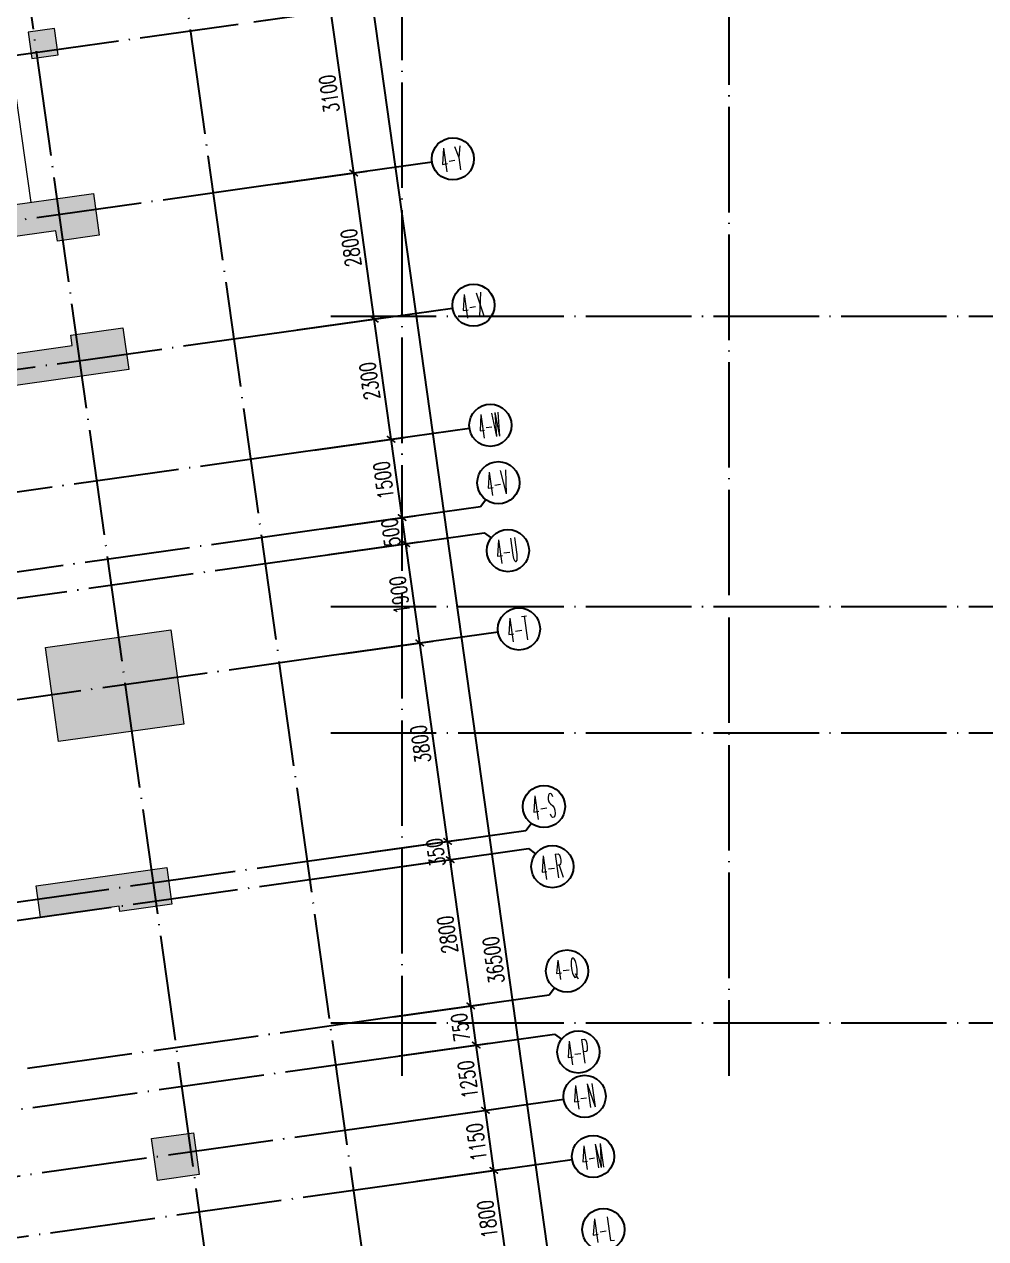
# Model space of a CAD drawing. Header units: millimetres. Extents: x 1089227 to 13101469, y 618865 to 10240562.
# Drawn here: x 2706231 to 2724461, y 4821121 to 4844149 of the extents above; entities that cross this region are included whole.
import ezdxf
from ezdxf.enums import TextEntityAlignment as Align

# ---------------------------------------------------------------- set-up
doc = ezdxf.new("R2010")
doc.units = ezdxf.units.MM
doc.header["$LTSCALE"] = 1000
doc.header["$PDMODE"] = 3
doc.header["$PDSIZE"] = 200
doc.linetypes.add('DOTE', pattern=[2.42, 2, -0.2, 0.02, -0.2])
doc.linetypes.add('HIDDEN', pattern=[0.375, 0.25, -0.125])
doc.layers.get('0').update_dxf_attribs({"linetype": 'CONTINUOUS'})
doc.layers.get('Defpoints').update_dxf_attribs({"linetype": 'CONTINUOUS'})
for name, color, linetype in [('AXIS', 3, 'CONTINUOUS'), ('AXIS_TEXT', 7, 'CONTINUOUS'), ('C-H', 8, 'CONTINUOUS'), ('DOTE', 1, 'DOTE'), ('TK-TEXT', 7, 'CONTINUOUS'), ('辅助', 7, 'CONTINUOUS')]:
    doc.layers.add(name, color=color, linetype=linetype)
for name, color, linetype, lineweight in [('S-BEAM-DASH', 4, 'HIDDEN', 0), ('S-SLAB-HATCH', 73, 'CONTINUOUS', 0), ('S-WALL', 31, 'CONTINUOUS', 0)]:
    doc.layers.add(name, color=color, linetype=linetype, lineweight=lineweight)
doc.layers.add('TK-MEMO', color=8, linetype='CONTINUOUS', plot=False)
doc.styles.add('_TCH_AXIS', font='COMPLEX', dxfattribs={"bigfont": 'AllInOneBig.shx'})
doc.styles.add('_TCH_DIM_T3', font='SIMPLEX', dxfattribs={"width": 0.705882, "bigfont": 'AllInOneBig.shx'})
doc.styles.add('COMPLEX', font='COMPLEX', dxfattribs={"bigfont": 'AllInOneBig.shx'})
doc.styles.add('SADITK', font='sadixcsg.shx', dxfattribs={"bigfont": 'AllInOneBig.shx'})
doc.styles.add('SADITK-SX', font='simfang.ttf', dxfattribs={"width": 0.7})
doc.dimstyles.new('_TCH_ARCH-100', dxfattribs={"dimscale": 100, "dimtxt": 2.975, "dimasz": 1, "dimexe": 2.5, "dimexo": 3, "dimgap": 1, "dimtad": 1, "dimdec": 0, "dimzin": 0, "dimdsep": 46, "dimtxsty": '_TCH_DIM_T3', "dimblk": 'ARCHTICK', "dimcen": 0.09, "dimclrt": 7, "dimazin": 2, "dimtfac": 1, "dimtdec": 0, "dimtix": 1, "dimtmove": 2, "dimatfit": 3, "dimfxl": 0, "dimtolj": 1, "dimtzin": 0, "dimarcsym": 0})

# ---------------------------------------------------------------- blocks, each defined once
blk = doc.blocks.new('template_31-施工图_A0_A0_1.0000_3fa9c08c64a9101061c9a26412af947e', base_point=(-1189, 0))
at = {"layer": 'TK-MEMO', "style": 'SADITK', "width": 0.8}
blk.add_text('同一行需多名人员签字时，印刷体签名：1.同一行人名在同一单元中（图框、同个参照或块），若分多个，签字将出错；', height=28.5, dxfattribs=at).set_placement((-1190.26, 882.09), align=Align.BOTTOM_LEFT)
at = {"layer": 'TK-TEXT', "style": 'SADITK-SX', "width": 0.7}
for tag, p in [('市政会签', (-1176, 381.5)), ('园林会签', (-1176, 343.5)), ('幕墙会签', (-1176, 305.5)), ('装饰会签', (-1176, 267.5)), ('燃气会签', (-1176, 229.5)), ('暖通会签', (-1176, 191.5)), ('电气会签', (-1176, 153.5)), ('给排水会签', (-1176, 115.5)), ('结构会签', (-1176, 77.5)), ('建筑会签', (-1176, 39.5))]:
    blk.add_attdef(tag, text='', height=4, rotation=90, dxfattribs=at).set_placement(p, align=Align.MIDDLE_CENTER)
for tag, height, p in [('专业审定', 4, (1134.75, 268)), ('专业审核', 4, (1134.75, 248)), ('项目负责1', 4, (1134.75, 238)), ('项目负责2', 4, (1134.75, 228)), ('专业负责1', 4, (1134.75, 218)), ('专业负责2', 4, (1134.75, 208)), ('专业校对', 4, (1134.75, 198)), ('专业设计', 4, (1134.75, 188)), ('方案设计', 4, (1134.75, 178)), ('专业制图', 4, (1134.75, 168)), ('建设单位_001', 4, (1148.5, 140)), ('建设地点_001', 4, (1148.5, 124)), ('工程名称_001', 4, (1148.5, 106)), ('子项名称_001', 4, (1148.5, 86)), ('图纸名称_001', 4, (1148.5, 66)), ('版次', 4, (1129.5, 53)), ('日期', 4, (1165, 53)), ('图别', 4, (1129.5, 43)), ('图号', 4, (1165, 43)), ('合同号', 4, (1136, 30)), ('项目编号1', 2, (1114.06, 13.58)), ('阶段编号1', 2, (1132.25, 13.75)), ('子项编号1', 2, (1144.75, 13.75))]:
    blk.add_attdef(tag, text='', height=height, dxfattribs=at).set_placement(p, align=Align.MIDDLE_CENTER)
blk = doc.blocks.new('_AXISO')
blk.add_circle((0, 0), 0.5)
at = {"layer": 'AXIS_TEXT', "style": 'COMPLEX', "width": 1.041667}
blk.add_attdef('A', text='', height=0.56, dxfattribs=at).set_placement((-0.25, -0.28), (0.25, -0.28), align=Align.FIT)
blk = doc.blocks.new('_ArchTick')
at = {"color": 0, "linetype": 'ByBlock', "const_width": 0.3}
blk.add_lwpolyline([(-0.71, -0.71), (0.71, 0.71)], dxfattribs=at)
blk = doc.blocks.new('*D69')
at = {"layer": 'AXIS', "color": 0, "lineweight": -2, "transparency": 16777216}
for p, q in [((32366, 35500), (34892, 35500)), ((34642, -1000), (34642, 35500)), ((32366, -1000), (34892, -1000))]:
    blk.add_line(p, q, dxfattribs=at)
at = {"layer": 'Defpoints', "color": 0, "transparency": 16777216}
for p in [(32066, 35500), (34642, 35500), (32066, -1000)]:
    blk.add_point(p, dxfattribs=at)
at = {"layer": 'AXIS', "color": 0, "linetype": 'ByBlock', "lineweight": -2, "transparency": 16777216, "xscale": 100, "yscale": 100, "zscale": 100}
for p, rotation in [((34642, 35500), 90), ((34642, -1000), 270)]:
    blk.add_blockref('_ArchTick', p, dxfattribs=dict(at, rotation=rotation))
at = {"layer": 'AXIS', "color": 7, "transparency": 16777216, "insert": (34393, 17250), "char_height": 297.5, "attachment_point": 5, "rotation": 90, "style": '_TCH_DIM_T3'}
blk.add_mtext('\\A1;36500', dxfattribs=at)
blk = doc.blocks.new('*D80')
at = {"layer": 'AXIS', "color": 0, "lineweight": -2, "transparency": 16777216}
for p, q in [((32366, 13300), (34092, 13300)), ((33842, 11500), (33842, 13300)), ((32366, 11500), (34092, 11500))]:
    blk.add_line(p, q, dxfattribs=at)
at = {"layer": 'Defpoints', "color": 0, "transparency": 16777216}
for p in [(32066, 13300), (33842, 13300), (32066, 11500)]:
    blk.add_point(p, dxfattribs=at)
at = {"layer": 'AXIS', "color": 0, "linetype": 'ByBlock', "lineweight": -2, "transparency": 16777216, "xscale": 100, "yscale": 100, "zscale": 100}
for p, rotation in [((33842, 13300), 90), ((33842, 11500), 270)]:
    blk.add_blockref('_ArchTick', p, dxfattribs=dict(at, rotation=rotation))
at = {"layer": 'AXIS', "color": 7, "transparency": 16777216, "insert": (33593, 12400), "char_height": 297.5, "attachment_point": 5, "rotation": 90, "style": '_TCH_DIM_T3'}
blk.add_mtext('\\A1;1800', dxfattribs=at)
blk = doc.blocks.new('*D81')
at = {"layer": 'AXIS', "color": 0, "lineweight": -2, "transparency": 16777216}
for p, q in [((32366, 14450), (34092, 14450)), ((33842, 13300), (33842, 14450)), ((32366, 13300), (34092, 13300))]:
    blk.add_line(p, q, dxfattribs=at)
at = {"layer": 'Defpoints', "color": 0, "transparency": 16777216}
for p in [(32066, 14450), (33842, 14450), (32066, 13300)]:
    blk.add_point(p, dxfattribs=at)
at = {"layer": 'AXIS', "color": 0, "linetype": 'ByBlock', "lineweight": -2, "transparency": 16777216, "xscale": 100, "yscale": 100, "zscale": 100}
for p, rotation in [((33842, 14450), 90), ((33842, 13300), 270)]:
    blk.add_blockref('_ArchTick', p, dxfattribs=dict(at, rotation=rotation))
at = {"layer": 'AXIS', "color": 7, "transparency": 16777216, "insert": (33593, 13875), "char_height": 297.5, "attachment_point": 5, "rotation": 90, "style": '_TCH_DIM_T3'}
blk.add_mtext('\\A1;1150', dxfattribs=at)
blk = doc.blocks.new('*D82')
at = {"layer": 'AXIS', "color": 0, "lineweight": -2, "transparency": 16777216}
for p, q in [((32366, 15700), (34092, 15700)), ((33842, 14450), (33842, 15700)), ((32366, 14450), (34092, 14450))]:
    blk.add_line(p, q, dxfattribs=at)
at = {"layer": 'Defpoints', "color": 0, "transparency": 16777216}
for p in [(32066, 15700), (33842, 15700), (32066, 14450)]:
    blk.add_point(p, dxfattribs=at)
at = {"layer": 'AXIS', "color": 0, "linetype": 'ByBlock', "lineweight": -2, "transparency": 16777216, "xscale": 100, "yscale": 100, "zscale": 100}
for p, rotation in [((33842, 15700), 90), ((33842, 14450), 270)]:
    blk.add_blockref('_ArchTick', p, dxfattribs=dict(at, rotation=rotation))
at = {"layer": 'AXIS', "color": 7, "transparency": 16777216, "insert": (33593, 15075), "char_height": 297.5, "attachment_point": 5, "rotation": 90, "style": '_TCH_DIM_T3'}
blk.add_mtext('\\A1;1250', dxfattribs=at)
blk = doc.blocks.new('*D83')
at = {"layer": 'AXIS', "color": 0, "lineweight": -2, "transparency": 16777216}
for p, q in [((32366, 16450), (34092, 16450)), ((33842, 15700), (33842, 16450)), ((32366, 15700), (34092, 15700))]:
    blk.add_line(p, q, dxfattribs=at)
at = {"layer": 'Defpoints', "color": 0, "transparency": 16777216}
for p in [(32066, 16450), (33842, 16450), (32066, 15700)]:
    blk.add_point(p, dxfattribs=at)
at = {"layer": 'AXIS', "color": 0, "linetype": 'ByBlock', "lineweight": -2, "transparency": 16777216, "xscale": 100, "yscale": 100, "zscale": 100}
for p, rotation in [((33842, 16450), 90), ((33842, 15700), 270)]:
    blk.add_blockref('_ArchTick', p, dxfattribs=dict(at, rotation=rotation))
at = {"layer": 'AXIS', "color": 7, "transparency": 16777216, "insert": (33593, 16075), "char_height": 297.5, "attachment_point": 5, "rotation": 90, "style": '_TCH_DIM_T3'}
blk.add_mtext('\\A1;750', dxfattribs=at)
blk = doc.blocks.new('*D84')
at = {"layer": 'AXIS', "color": 0, "lineweight": -2, "transparency": 16777216}
for p, q in [((32366, 19250), (34092, 19250)), ((33842, 16450), (33842, 19250)), ((32366, 16450), (34092, 16450))]:
    blk.add_line(p, q, dxfattribs=at)
at = {"layer": 'Defpoints', "color": 0, "transparency": 16777216}
for p in [(32066, 19250), (33842, 19250), (32066, 16450)]:
    blk.add_point(p, dxfattribs=at)
at = {"layer": 'AXIS', "color": 0, "linetype": 'ByBlock', "lineweight": -2, "transparency": 16777216, "xscale": 100, "yscale": 100, "zscale": 100}
for p, rotation in [((33842, 19250), 90), ((33842, 16450), 270)]:
    blk.add_blockref('_ArchTick', p, dxfattribs=dict(at, rotation=rotation))
at = {"layer": 'AXIS', "color": 7, "transparency": 16777216, "insert": (33593, 17850), "char_height": 297.5, "attachment_point": 5, "rotation": 90, "style": '_TCH_DIM_T3'}
blk.add_mtext('\\A1;2800', dxfattribs=at)
blk = doc.blocks.new('*D85')
at = {"layer": 'AXIS', "color": 0, "lineweight": -2, "transparency": 16777216}
for p, q in [((32366, 19600), (34092, 19600)), ((33842, 19600), (33842, 19700)), ((33842, 19250), (33842, 19600)), ((32366, 19250), (34092, 19250)), ((33842, 19250), (33842, 19150))]:
    blk.add_line(p, q, dxfattribs=at)
at = {"layer": 'Defpoints', "color": 0, "transparency": 16777216}
for p in [(32066, 19600), (33842, 19600), (32066, 19250)]:
    blk.add_point(p, dxfattribs=at)
at = {"layer": 'AXIS', "color": 0, "linetype": 'ByBlock', "lineweight": -2, "transparency": 16777216, "xscale": 100, "yscale": 100, "zscale": 100}
for p, rotation in [((33842, 19600), 270), ((33842, 19250), 90)]:
    blk.add_blockref('_ArchTick', p, dxfattribs=dict(at, rotation=rotation))
at = {"layer": 'AXIS', "color": 7, "transparency": 16777216, "insert": (33593, 19425), "char_height": 297.5, "attachment_point": 5, "rotation": 90, "style": '_TCH_DIM_T3'}
blk.add_mtext('\\A1;350', dxfattribs=at)
blk = doc.blocks.new('*D86')
at = {"layer": 'AXIS', "color": 0, "lineweight": -2, "transparency": 16777216}
for p, q in [((32366, 23400), (34092, 23400)), ((33842, 19600), (33842, 23400)), ((32366, 19600), (34092, 19600))]:
    blk.add_line(p, q, dxfattribs=at)
at = {"layer": 'Defpoints', "color": 0, "transparency": 16777216}
for p in [(32066, 23400), (33842, 23400), (32066, 19600)]:
    blk.add_point(p, dxfattribs=at)
at = {"layer": 'AXIS', "color": 0, "linetype": 'ByBlock', "lineweight": -2, "transparency": 16777216, "xscale": 100, "yscale": 100, "zscale": 100}
for p, rotation in [((33842, 23400), 90), ((33842, 19600), 270)]:
    blk.add_blockref('_ArchTick', p, dxfattribs=dict(at, rotation=rotation))
at = {"layer": 'AXIS', "color": 7, "transparency": 16777216, "insert": (33593, 21500), "char_height": 297.5, "attachment_point": 5, "rotation": 90, "style": '_TCH_DIM_T3'}
blk.add_mtext('\\A1;3800', dxfattribs=at)
blk = doc.blocks.new('*D87')
at = {"layer": 'AXIS', "color": 0, "lineweight": -2, "transparency": 16777216}
for p, q in [((32366, 25300), (34092, 25300)), ((33842, 23400), (33842, 25300)), ((32366, 23400), (34092, 23400))]:
    blk.add_line(p, q, dxfattribs=at)
at = {"layer": 'Defpoints', "color": 0, "transparency": 16777216}
for p in [(32066, 25300), (33842, 25300), (32066, 23400)]:
    blk.add_point(p, dxfattribs=at)
at = {"layer": 'AXIS', "color": 0, "linetype": 'ByBlock', "lineweight": -2, "transparency": 16777216, "xscale": 100, "yscale": 100, "zscale": 100}
for p, rotation in [((33842, 25300), 90), ((33842, 23400), 270)]:
    blk.add_blockref('_ArchTick', p, dxfattribs=dict(at, rotation=rotation))
at = {"layer": 'AXIS', "color": 7, "transparency": 16777216, "insert": (33593, 24350), "char_height": 297.5, "attachment_point": 5, "rotation": 90, "style": '_TCH_DIM_T3'}
blk.add_mtext('\\A1;1900', dxfattribs=at)
blk = doc.blocks.new('*D88')
at = {"layer": 'AXIS', "color": 0, "lineweight": -2, "transparency": 16777216}
for p, q in [((32366, 25800), (34092, 25800)), ((33842, 25800), (33842, 25900)), ((33842, 25300), (33842, 25800)), ((32366, 25300), (34092, 25300)), ((33842, 25300), (33842, 25200))]:
    blk.add_line(p, q, dxfattribs=at)
at = {"layer": 'Defpoints', "color": 0, "transparency": 16777216}
for p in [(32066, 25800), (33842, 25800), (32066, 25300)]:
    blk.add_point(p, dxfattribs=at)
at = {"layer": 'AXIS', "color": 0, "linetype": 'ByBlock', "lineweight": -2, "transparency": 16777216, "xscale": 100, "yscale": 100, "zscale": 100}
for p, rotation in [((33842, 25800), 270), ((33842, 25300), 90)]:
    blk.add_blockref('_ArchTick', p, dxfattribs=dict(at, rotation=rotation))
at = {"layer": 'AXIS', "color": 7, "transparency": 16777216, "insert": (33593, 25550), "char_height": 297.5, "attachment_point": 5, "rotation": 90, "style": '_TCH_DIM_T3'}
blk.add_mtext('\\A1;500', dxfattribs=at)
blk = doc.blocks.new('*D89')
at = {"layer": 'AXIS', "color": 0, "lineweight": -2, "transparency": 16777216}
for p, q in [((32366, 27300), (34092, 27300)), ((33842, 25800), (33842, 27300)), ((32366, 25800), (34092, 25800))]:
    blk.add_line(p, q, dxfattribs=at)
at = {"layer": 'Defpoints', "color": 0, "transparency": 16777216}
for p in [(32066, 27300), (33842, 27300), (32066, 25800)]:
    blk.add_point(p, dxfattribs=at)
at = {"layer": 'AXIS', "color": 0, "linetype": 'ByBlock', "lineweight": -2, "transparency": 16777216, "xscale": 100, "yscale": 100, "zscale": 100}
for p, rotation in [((33842, 27300), 90), ((33842, 25800), 270)]:
    blk.add_blockref('_ArchTick', p, dxfattribs=dict(at, rotation=rotation))
at = {"layer": 'AXIS', "color": 7, "transparency": 16777216, "insert": (33593, 26550), "char_height": 297.5, "attachment_point": 5, "rotation": 90, "style": '_TCH_DIM_T3'}
blk.add_mtext('\\A1;1500', dxfattribs=at)
blk = doc.blocks.new('*D90')
at = {"layer": 'AXIS', "color": 0, "lineweight": -2, "transparency": 16777216}
for p, q in [((32366, 29600), (34092, 29600)), ((33842, 27300), (33842, 29600)), ((32366, 27300), (34092, 27300))]:
    blk.add_line(p, q, dxfattribs=at)
at = {"layer": 'Defpoints', "color": 0, "transparency": 16777216}
for p in [(32066, 29600), (33842, 29600), (32066, 27300)]:
    blk.add_point(p, dxfattribs=at)
at = {"layer": 'AXIS', "color": 0, "linetype": 'ByBlock', "lineweight": -2, "transparency": 16777216, "xscale": 100, "yscale": 100, "zscale": 100}
for p, rotation in [((33842, 29600), 90), ((33842, 27300), 270)]:
    blk.add_blockref('_ArchTick', p, dxfattribs=dict(at, rotation=rotation))
at = {"layer": 'AXIS', "color": 7, "transparency": 16777216, "insert": (33593, 28450), "char_height": 297.5, "attachment_point": 5, "rotation": 90, "style": '_TCH_DIM_T3'}
blk.add_mtext('\\A1;2300', dxfattribs=at)
blk = doc.blocks.new('*D91')
at = {"layer": 'AXIS', "color": 0, "lineweight": -2, "transparency": 16777216}
for p, q in [((32366, 32400), (34092, 32400)), ((33842, 29600), (33842, 32400)), ((32366, 29600), (34092, 29600))]:
    blk.add_line(p, q, dxfattribs=at)
at = {"layer": 'Defpoints', "color": 0, "transparency": 16777216}
for p in [(32066, 32400), (33842, 32400), (32066, 29600)]:
    blk.add_point(p, dxfattribs=at)
at = {"layer": 'AXIS', "color": 0, "linetype": 'ByBlock', "lineweight": -2, "transparency": 16777216, "xscale": 100, "yscale": 100, "zscale": 100}
for p, rotation in [((33842, 32400), 90), ((33842, 29600), 270)]:
    blk.add_blockref('_ArchTick', p, dxfattribs=dict(at, rotation=rotation))
at = {"layer": 'AXIS', "color": 7, "transparency": 16777216, "insert": (33593, 31000), "char_height": 297.5, "attachment_point": 5, "rotation": 90, "style": '_TCH_DIM_T3'}
blk.add_mtext('\\A1;2800', dxfattribs=at)
blk = doc.blocks.new('*D92')
at = {"layer": 'AXIS', "color": 0, "lineweight": -2, "transparency": 16777216}
for p, q in [((32366, 35500), (34092, 35500)), ((33842, 32400), (33842, 35500)), ((32366, 32400), (34092, 32400))]:
    blk.add_line(p, q, dxfattribs=at)
at = {"layer": 'Defpoints', "color": 0, "transparency": 16777216}
for p in [(32066, 35500), (33842, 35500), (32066, 32400)]:
    blk.add_point(p, dxfattribs=at)
at = {"layer": 'AXIS', "color": 0, "linetype": 'ByBlock', "lineweight": -2, "transparency": 16777216, "xscale": 100, "yscale": 100, "zscale": 100}
for p, rotation in [((33842, 35500), 90), ((33842, 32400), 270)]:
    blk.add_blockref('_ArchTick', p, dxfattribs=dict(at, rotation=rotation))
at = {"layer": 'AXIS', "color": 7, "transparency": 16777216, "insert": (33593, 33950), "char_height": 297.5, "attachment_point": 5, "rotation": 90, "style": '_TCH_DIM_T3'}
blk.add_mtext('\\A1;3100', dxfattribs=at)
blk = doc.blocks.new('裙房轴网260428')
at = {"layer": 'DOTE', "color": 16, "linetype": 'DOTE'}
for p, q in [((-156290, 68190.1), (-156290, -1000)), ((-162490, 66234.9), (-162490, -1000)), ((-163840, 13400), (-43972.1, 13400)), ((-163840, 7900), (-61623.3, 7900)), ((-163840, 5500), (-61623.3, 5500)), ((-163840, 0), (-61623.3, 0))]:
    blk.add_line(p, q, dxfattribs=at)
blk = doc.blocks.new('QZ-TL-0808')
at = {"layer": 'C-H'}
for points in [[(-132368, -80592), (-128407, -80036), (-128296, -80828), (-129088, -80939), (-129116, -80741), (-132285, -81187)], [(-130509, -83764), (-130592, -83170), (-128810, -82920), (-128837, -82722), (-127847, -82583), (-127736, -83375)], [(-129318, -88646), (-126941, -88312), (-126690, -90095), (-129067, -90429)], [(-129490, -93164), (-127015, -92816), (-126917, -93509), (-127907, -93649), (-127921, -93550), (-129407, -93758)], [(-127302, -97956), (-126510, -97845), (-126399, -98637), (-127191, -98748)]]:
    blk.add_hatch(color=256, dxfattribs=at).paths.add_polyline_path(points)
at = {"layer": 'S-WALL'}
blk.add_lwpolyline([(-132368, -80592), (-128407, -80036), (-128296, -80828), (-129088, -80939), (-129116, -80741), (-132285, -81187), (-132368, -80592)], dxfattribs=at)
for points in [[(-130509, -83764), (-130592, -83170), (-128810, -82920), (-128837, -82722), (-127847, -82583), (-127736, -83375)], [(-129318, -88646), (-126941, -88312), (-126690, -90095), (-129067, -90429)], [(-129490, -93164), (-127015, -92816), (-126917, -93509), (-127907, -93649), (-127921, -93550), (-129407, -93758)], [(-127302, -97956), (-126510, -97845), (-126399, -98637), (-127191, -98748)]]:
    blk.add_lwpolyline(points, close=True, dxfattribs=at)
blk = doc.blocks.new('1F柱网-0808')
at = {"layer": 'C-H'}
blk.add_hatch(color=256, dxfattribs=at).paths.add_polyline_path([(15308, 70984), (15803, 71054), (15733, 71549), (15238, 71479)])
at = {"layer": 'S-WALL'}
blk.add_lwpolyline([(15308, 70984), (15803, 71054), (15733, 71549), (15238, 71479)], close=True, dxfattribs=at)
blk.add_blockref('QZ-TL-0808', (144880, 148457))
blk = doc.blocks.new('2FJGBZ')
at = {"layer": 'S-SLAB-HATCH'}
h = blk.add_hatch(dxfattribs=at)
h.set_pattern_fill('松散材料', color=256, scale=200, angle=8)
h.set_pattern_definition([(8.0000004, (-5457252.86, 1932872.46), (133.485347, 397.445483), [0, -375])])
h.paths.add_polyline_path([(-9941, 34947), (-8108, 35973), (-7021, 34031), (-8854, 33005)], flags=16)
h.paths.add_polyline_path([(-5324, 26702), (-3492, 27727), (-2393, 25764), (-4225, 24738)], flags=16)
h.paths.add_polyline_path([(-593, 32496), (-676, 33091), (-924, 33056), (-1230, 35235), (701, 35506), (1091, 32733)], flags=16)
h.paths.add_polyline_path([(9248, 37919), (14299, 38629), (14772, 35262), (9722, 34554)], flags=16)
h.paths.add_polyline_path([(-685, 57224), (-2616, 56953), (-2950, 59330), (-1019, 59601)], flags=17)
h.paths.add_polyline_path([(-1646, 64057), (-2933, 63876), (-3114, 65163), (-1827, 65344)], flags=16)
h.paths.add_polyline_path([(-24126, 53937), (-21332, 55501), (-20160, 53408), (-22952, 51844)], flags=16)
edge = h.paths.add_edge_path()
edge.add_line((8274, 69995), (8191, 70590))
edge.add_line((8191, 70590), (3804, 69973))
edge.add_line((3804, 69973), (2121, 81951))
edge.add_line((2121, 81951), (-4347, 81042))
edge.add_line((-4347, 81042), (-6158, 83583))
edge.add_line((-6158, 83583), (-29732, 67073))
edge.add_line((-29732, 67073), (-29727, 67065))
edge.add_arc((-27730, 64687), 3105, 130.0192, 209.2114)
edge.add_line((-30440, 63171), (-28906, 60430))
edge.add_line((-28906, 60430), (-28209, 60820))
edge.add_line((-28209, 60820), (-23030, 51571))
edge.add_line((-23030, 51571), (-21720, 52305))
edge.add_line((-21720, 52305), (-19375, 48117))
edge.add_line((-19375, 48117), (-20683, 47384))
edge.add_line((-20683, 47384), (-16580, 40054))
edge.add_line((-16580, 40054), (-15271, 40787))
edge.add_line((-15271, 40787), (-13928, 38388))
edge.add_line((-13928, 38388), (-15237, 37655))
edge.add_line((-15237, 37655), (-7004, 22953))
edge.add_line((-7004, 22953), (-2295, 25590))
edge.add_line((-2295, 25590), (192, 21150))
edge.add_line((192, 21150), (9708, 26465))
edge.add_line((9708, 26465), (9462, 26902))
edge.add_line((9462, 26902), (13922, 29398))
edge.add_line((13922, 29398), (14261, 29587))
edge.add_line((14261, 29587), (12238, 32884))
edge.add_line((12238, 32884), (12186, 33190))
edge.add_line((12186, 33190), (11986, 34618))
edge.add_line((11986, 34618), (14806, 35014))
edge.add_line((14806, 35014), (14841, 34766))
edge.add_line((14841, 34766), (15435, 34850))
edge.add_line((15435, 34850), (15296, 35840))
edge.add_line((15296, 35840), (15049, 35805))
edge.add_line((15049, 35805), (14786, 37687))
edge.add_line((14786, 37687), (14735, 37681))
edge.add_line((14735, 37681), (14054, 42533))
edge.add_line((14054, 42533), (15292, 42708))
edge.add_line((15292, 42708), (15390, 42014))
edge.add_line((15390, 42014), (15786, 42070))
edge.add_line((15786, 42070), (15647, 43059))
edge.add_line((15647, 43059), (14012, 42829))
edge.add_line((14012, 42829), (13886, 43721))
edge.add_line((13886, 43721), (13985, 43736))
edge.add_line((13985, 43736), (13889, 44429))
edge.add_line((13889, 44429), (5471, 43245))
edge.add_line((5471, 43245), (5422, 43593))
edge.add_line((5422, 43593), (2748, 43216))
edge.add_line((2748, 43216), (1399, 52821))
edge.add_line((1399, 52821), (1744, 52870))
edge.add_line((1744, 52870), (1737, 52919))
edge.add_line((1737, 52919), (2332, 53003))
edge.add_line((2332, 53003), (2338, 52953))
edge.add_line((2338, 52953), (3676, 53141))
edge.add_line((3676, 53141), (3627, 53490))
edge.add_line((3627, 53490), (2735, 53363))
edge.add_line((2735, 53363), (2179, 57324))
edge.add_line((2179, 57324), (-346, 56969))
edge.add_line((-346, 56969), (-388, 57266))
edge.add_line((-388, 57266), (-685, 57224))
edge.add_line((-685, 57224), (-1450, 62671))
edge.add_line((-1450, 62671), (-1154, 62713))
edge.add_line((-1154, 62713), (-1975, 68555))
edge.add_line((-1975, 68555), (8274, 69995))
h.paths.add_polyline_path([(-14963, 37579), (-12696, 38848), (-11523, 36754), (-13791, 35485)], flags=16)
at = {"layer": 'S-BEAM-DASH', "linetype": 'Continuous'}
blk.add_line((14882, 71125), (15286, 68253), dxfattribs=at)
blk.add_blockref('1F柱网-0808', (0, 0))
blk = doc.blocks.new('52+', base_point=(0, -1000))
at = {"layer": 'AXIS'}
for p, q in [((32065.5, 32401.8), (35342, 32401.8)), ((32065.5, 29600), (35342, 29600)), ((32065.5, 27300), (35342, 27300)), ((32065.5, 25800), (35342, 25800)), ((35342, 25800), (35459.2, 25917.2)), ((32065.5, 25300), (35342, 25300)), ((35342, 25300), (35459.2, 25182.8)), ((32065.5, 23400), (35342, 23400)), ((32065.5, 19600), (35342, 19600)), ((35342, 19600), (35459.2, 19717.2)), ((32065.5, 19250), (35342, 19250)), ((35342, 19250), (35459.2, 19132.8)), ((32065.5, 16450), (35342, 16450)), ((35342, 16450), (35459.2, 16567.2)), ((32065.5, 15700), (35342, 15700)), ((35342, 15700), (35459.2, 15582.8)), ((32065.5, 14450), (35342, 14450)), ((32065.5, 13300), (35342, 13300))]:
    blk.add_line(p, q, dxfattribs=at)
at = {"layer": 'DOTE', "color": 14}
for p, q in [((28200, 40365.9), (28200, 10800)), ((31150, 40365.9), (31150, -4203.8)), ((-1268, 35500), (32065.5, 35500)), ((-1268, 32400), (32065.5, 32400)), ((-1268, 29600), (32065.5, 29600)), ((-1268, 27300), (32065.5, 27300)), ((-1268, 25800), (32065.5, 25800)), ((-1268, 25300), (32065.5, 25300)), ((-1268, 23400), (32065.5, 23400)), ((-1268, 19600), (32065.5, 19600)), ((-1268, 19250), (32065.5, 19250)), ((-1268, 16450), (32065.5, 16450)), ((-1268, 15700), (32065.5, 15700)), ((-1268, 14450), (32065.5, 14450)), ((-1268, 13300), (32065.5, 13300))]:
    blk.add_line(p, q, dxfattribs=at)
at = {"layer": 'AXIS'}
ref = blk.add_blockref('_AXISO', (35742, 32401.8), dxfattribs=dict(at, xscale=800, yscale=800, zscale=800))
ref.add_attrib('A', '4-Y', (35515.8, 32175.5), dxfattribs={"color": 7, "height": 452.55, "style": '_TCH_AXIS', "width": 0.318182})
ref = blk.add_blockref('_AXISO', (35742, 29600), dxfattribs=dict(at, xscale=800, yscale=800, zscale=800))
ref.add_attrib('A', '4-X', (35515.8, 29373.7), dxfattribs={"color": 7, "height": 452.55, "style": '_TCH_AXIS', "width": 0.323077})
ref = blk.add_blockref('_AXISO', (35742, 27300), dxfattribs=dict(at, xscale=800, yscale=800, zscale=800))
ref.add_attrib('A', '4-W', (35515.8, 27073.7), dxfattribs={"color": 7, "height": 452.55, "style": '_TCH_AXIS', "width": 0.304348})
ref = blk.add_blockref('_AXISO', (35742, 26200), dxfattribs=dict(at, xscale=800, yscale=800, zscale=800))
ref.add_attrib('A', '4-V', (35515.8, 25973.7), dxfattribs={"color": 7, "height": 452.55, "style": '_TCH_AXIS', "width": 0.323077})
ref = blk.add_blockref('_AXISO', (35742, 24900), dxfattribs=dict(at, xscale=800, yscale=800, zscale=800))
ref.add_attrib('A', '4-U', (35515.8, 24673.7), dxfattribs={"color": 7, "height": 452.55, "style": '_TCH_AXIS', "width": 0.313433})
ref = blk.add_blockref('_AXISO', (35742, 23400), dxfattribs=dict(at, xscale=800, yscale=800, zscale=800))
ref.add_attrib('A', '4-T', (35515.8, 23173.7), dxfattribs={"color": 7, "height": 452.55, "style": '_TCH_AXIS', "width": 0.33871})
ref = blk.add_blockref('_AXISO', (35742, 20000), dxfattribs=dict(at, xscale=800, yscale=800, zscale=800))
ref.add_attrib('A', '4-S', (35515.8, 19773.7), dxfattribs={"color": 7, "height": 452.55, "style": '_TCH_AXIS', "width": 0.344262})
ref = blk.add_blockref('_AXISO', (35742, 18850), dxfattribs=dict(at, xscale=800, yscale=800, zscale=800))
ref.add_attrib('A', '4-R', (35515.8, 18623.7), dxfattribs={"color": 7, "height": 452.55, "style": '_TCH_AXIS', "width": 0.323077})
ref = blk.add_blockref('_AXISO', (35742, 16850), dxfattribs=dict(at, xscale=800, yscale=800, zscale=800))
ref.add_attrib('A', '4-Q', (35515.8, 16710.8), dxfattribs={"color": 7, "height": 365.52, "style": '_TCH_AXIS', "width": 0.412698})
ref = blk.add_blockref('_AXISO', (35742, 15300), dxfattribs=dict(at, xscale=800, yscale=800, zscale=800))
ref.add_attrib('A', '4-P', (35515.8, 15073.7), dxfattribs={"color": 7, "height": 452.55, "style": '_TCH_AXIS', "width": 0.328125})
ref = blk.add_blockref('_AXISO', (35742, 14450), dxfattribs=dict(at, xscale=800, yscale=800, zscale=800))
ref.add_attrib('A', '4-N', (35515.8, 14223.7), dxfattribs={"color": 7, "height": 452.55, "style": '_TCH_AXIS', "width": 0.318182})
ref = blk.add_blockref('_AXISO', (35742, 13300), dxfattribs=dict(at, xscale=800, yscale=800, zscale=800))
ref.add_attrib('A', '4-M', (35515.8, 13073.7), dxfattribs={"color": 7, "height": 452.55, "style": '_TCH_AXIS', "width": 0.308824})
ref = blk.add_blockref('_AXISO', (35742, 11900), dxfattribs=dict(at, xscale=800, yscale=800, zscale=800))
ref.add_attrib('A', '4-L', (35515.8, 11673.7), dxfattribs={"color": 7, "height": 452.55, "style": '_TCH_AXIS', "width": 0.33871})
for p1, p2, distance, picture, middle in [((32065.5, -1000), (32065.5, 35500), -2576.5, '*D69', (34393.3, 17250)), ((32065.5, 32400), (32065.5, 35500), -1776.5, '*D92', (33593.3, 33950)), ((32065.5, 29600), (32065.5, 32400), -1776.5, '*D91', (33593.3, 31000)), ((32065.5, 27300), (32065.5, 29600), -1776.5, '*D90', (33593.3, 28450)), ((32065.5, 25800), (32065.5, 27300), -1776.5, '*D89', (33593.3, 26550)), ((32065.5, 25300), (32065.5, 25800), -1776.5, '*D88', (33593.3, 25550)), ((32065.5, 23400), (32065.5, 25300), -1776.5, '*D87', (33593.3, 24350)), ((32065.5, 19600), (32065.5, 23400), -1776.5, '*D86', (33593.3, 21500)), ((32065.5, 19250), (32065.5, 19600), -1776.5, '*D85', (33593.3, 19425)), ((32065.5, 16450), (32065.5, 19250), -1776.5, '*D84', (33593.3, 17850)), ((32065.5, 15700), (32065.5, 16450), -1776.5, '*D83', (33593.3, 16075)), ((32065.5, 14450), (32065.5, 15700), -1776.5, '*D82', (33593.3, 15075)), ((32065.5, 13300), (32065.5, 14450), -1776.5, '*D81', (33593.3, 13875)), ((32065.5, 11500), (32065.5, 13300), -1776.5, '*D80', (33593.3, 12400))]:
    dim = blk.add_aligned_dim(p1=p1, p2=p2, distance=distance, dimstyle='_TCH_ARCH-100', dxfattribs=at)
    dim.commit()
    dim.dimension.update_dxf_attribs({"geometry": picture, "text_midpoint": middle})
blk = doc.blocks.new('塔楼轴网260428')
at = {"layer": '辅助', "rotation": 8.00000038206086}
blk.add_blockref('52+', (-192268.4, -21666.4), dxfattribs=at)
blk = doc.blocks.new('04地块地下轴网260428')
for name in ['裙房轴网260428', '塔楼轴网260428']:
    blk.add_blockref(name, (0, 0))

msp = doc.modelspace()

# ---------------------------------------------------------------- block references
for name, p in [('2FJGBZ', (2691067.831, 4772518.421)), ('04地块地下轴网260428', (2875880.956, 4825211.796))]:
    msp.add_blockref(name, p)
at = {"xscale": 150, "yscale": 150, "zscale": 150, "rotation": 35.00532206532363}
msp.add_blockref('template_31-施工图_A0_A0_1.0000_3fa9c08c64a9101061c9a26412af947e', (2673291.941, 4721512.406), dxfattribs=at)

doc.saveas('drawing.dxf')
